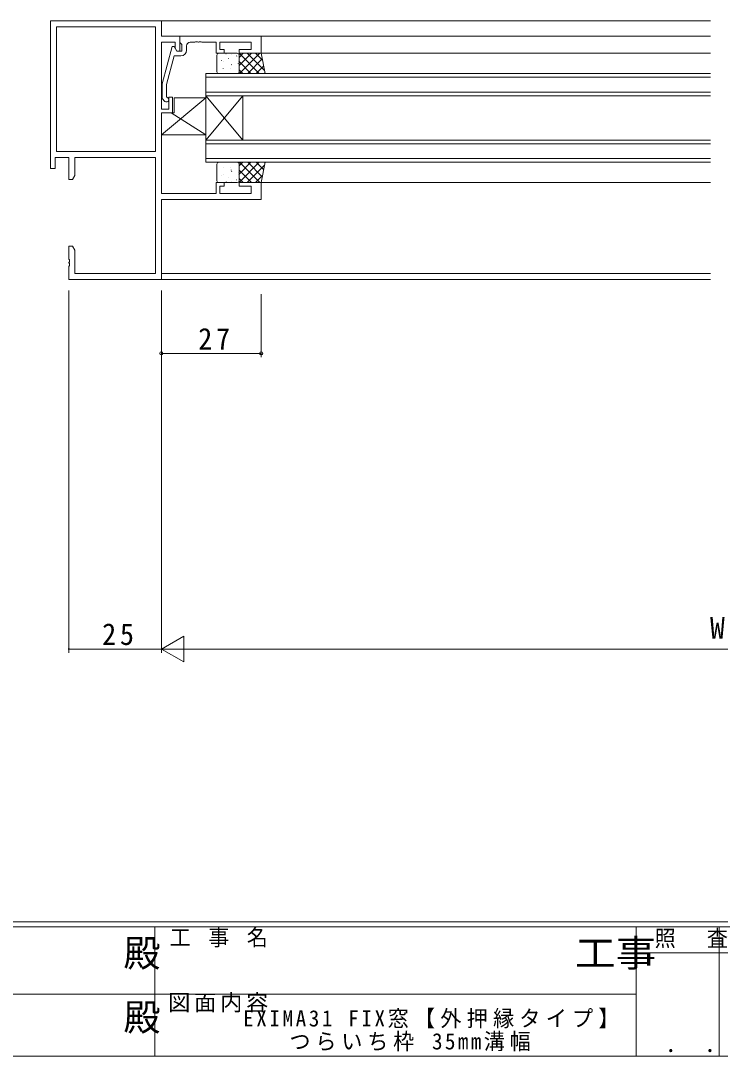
# Model space of a CAD drawing. Units: millimetres, scale not verified. Extents: x -594 to 199, y -420 to 144.
# Drawn here: x -242.5 to -53.3, y -420 to -139.8 of the extents above; entities that cross this region are included whole.
import ezdxf
from ezdxf.enums import TextEntityAlignment as Align

# ---------------------------------------------------------------- set-up
doc = ezdxf.new("R2010")
doc.units = ezdxf.units.MM
doc.header["$LTSCALE"] = 2
for name, color, linetype, lineweight in [('0-1_YKK_ZWAK', 7, 'Continuous', 9), ('0-3_YKK_11', 7, 'Continuous', 9), ('0-4_YKK_12', 2, 'Continuous', 9), ('0-5_YKK_13', 4, 'Continuous', 9), ('0-6_YKK_D', 6, 'Continuous', 9)]:
    doc.layers.add(name, color=color, linetype=linetype, lineweight=lineweight)
doc.layers.add('0-2_USER1', color=7, linetype='Continuous')
doc.styles.add('ＭＳ ゴシック', font='')
doc.styles.get('ＭＳ ゴシック').set_extended_font_data('MS Gothic')

msp = doc.modelspace()

# ---------------------------------------------------------------- linework, layer by layer
at = {"layer": '0-1_YKK_ZWAK'}
for p, q in [((178.8, -383.6), (-591.2, -383.6)), ((141, -385), (-591.2, -385)), ((-206.2, -385), (-206.2, -420)), ((-76, -385), (-76, -420)), ((-53.6, -385), (-53.6, -420)), ((-7.816, -391.999), (-76, -391.999)), ((-333.6, -403.199), (-204.8, -403.199)), ((-204.8, -403.199), (-76, -403.199)), ((-591.2, -420), (141, -420))]:
    msp.add_line(p, q, dxfattribs=at)
at = {"layer": '0-3_YKK_11'}
for p, q in [((-204.435, -139.81), (-234.435, -139.81)), ((-234.435, -139.81), (-234.435, -179.81)), ((-204.435, -144.01), (-204.435, -139.81)), ((-232.805, -141.44), (-232.805, -175.18)), ((-206.065, -141.44), (-232.805, -141.44)), ((-206.065, -175.18), (-206.065, -141.44)), ((-206.065, -175.18), (-206.065, -141.44)), ((-199.435, -144.01), (-204.435, -144.01)), ((-204.435, -145.64), (-200.735, -145.64)), ((-204.435, -163.71), (-204.435, -145.64)), ((-200.735, -145.64), (-200.735, -147.144)), ((-199.435, -145.71), (-199.435, -144.01)), ((-199.435, -144.01), (-177.435, -144.01)), ((-199.435, -148.01), (-199.435, -144.01)), ((-195.394, -145.64), (-196.635, -145.64)), ((-195.21, -145.52), (-195.394, -145.64)), ((-194.66, -145.52), (-195.21, -145.52)), ((-194.477, -145.64), (-194.66, -145.52)), ((-194.394, -145.64), (-194.477, -145.64)), ((-194.21, -145.52), (-194.394, -145.64)), ((-193.66, -145.52), (-194.21, -145.52)), ((-193.477, -145.64), (-193.66, -145.52)), ((-189.635, -145.64), (-193.477, -145.64)), ((-189.635, -148.61), (-189.635, -145.64)), ((-188.635, -145.64), (-188.635, -147.61)), ((-180.135, -145.64), (-188.635, -145.64)), ((-180.135, -147.61), (-180.135, -145.64)), ((-177.435, -144.01), (-177.435, -148.61)), ((-204.235, -156.913), (-201.528, -146.81)), ((-201.528, -146.81), (-200.928, -146.81)), ((-200.928, -146.81), (-200.235, -148.01)), ((-200.735, -147.144), (-200.235, -148.01)), ((-200.235, -148.01), (-198.935, -148.01)), ((-200.235, -148.01), (-199.435, -148.01)), ((-199.135, -146.01), (-199.435, -145.71)), ((-198.935, -146.21), (-199.135, -146.01)), ((-198.935, -148.01), (-198.935, -146.21)), ((-197.635, -146.64), (-197.635, -147.81)), ((-188.635, -147.61), (-187.435, -147.61)), ((-187.435, -147.61), (-187.435, -148.61)), ((-183.435, -147.61), (-180.135, -147.61)), ((-183.435, -148.61), (-183.435, -147.61)), ((-200.956, -149.31), (-203.035, -157.071)), ((-199.135, -149.31), (-200.956, -149.31)), ((-187.435, -148.61), (-189.635, -148.61)), ((-177.435, -148.61), (-183.435, -148.61)), ((-204.235, -160.859), (-204.235, -156.913)), ((-203.035, -157.071), (-203.035, -160.362)), ((-203.46, -161.634), (-204.235, -160.859)), ((-203.035, -160.362), (-202.611, -160.786)), ((-202.435, -160.51), (-202.435, -163.71)), ((-201.435, -160.51), (-202.435, -160.51)), ((-201.435, -164.71), (-201.435, -160.51)), ((-202.435, -163.71), (-204.435, -163.71)), ((-204.435, -164.71), (-201.435, -164.71)), ((-204.435, -186.58), (-204.435, -164.71)), ((-232.805, -175.18), (-206.065, -175.18)), ((-233.135, -176.81), (-229.435, -176.81)), ((-233.135, -179.81), (-233.135, -176.81)), ((-229.435, -176.81), (-229.435, -182.81)), ((-227.805, -176.81), (-206.065, -176.81)), ((-227.805, -181.719), (-227.805, -176.81)), ((-206.065, -176.81), (-206.065, -208.18)), ((-234.435, -179.81), (-233.135, -179.81)), ((-228.435, -182.81), (-227.805, -181.719)), ((-229.435, -182.81), (-228.435, -182.81)), ((-189.635, -183.61), (-189.635, -186.58)), ((-187.435, -183.61), (-189.635, -183.61)), ((-188.635, -184.61), (-187.435, -184.61)), ((-188.635, -186.58), (-188.635, -184.61)), ((-187.435, -184.61), (-187.435, -183.61)), ((-183.435, -183.61), (-183.435, -184.61)), ((-177.435, -183.61), (-183.435, -183.61)), ((-183.435, -184.61), (-180.135, -184.61)), ((-180.135, -184.61), (-180.135, -186.58)), ((-177.435, -188.21), (-177.435, -183.61)), ((-189.635, -186.58), (-204.435, -186.58)), ((-180.135, -186.58), (-188.635, -186.58)), ((-204.435, -188.21), (-177.435, -188.21)), ((-204.435, -209.81), (-204.435, -188.21)), ((-229.435, -200.81), (-229.435, -204.352)), ((-228.435, -200.81), (-229.435, -200.81)), ((-227.805, -201.901), (-228.435, -200.81)), ((-229.435, -204.352), (-229.315, -204.535)), ((-229.315, -204.535), (-229.315, -205.085)), ((-227.805, -208.18), (-227.805, -201.901)), ((-229.315, -205.085), (-229.435, -205.268)), ((-229.435, -205.268), (-229.435, -205.352)), ((-229.435, -205.352), (-229.315, -205.535)), ((-229.315, -206.085), (-229.435, -206.268)), ((-229.435, -206.268), (-229.435, -209.81)), ((-229.315, -205.535), (-229.315, -206.085)), ((-229.435, -209.81), (-204.435, -209.81)), ((-206.065, -208.18), (-227.805, -208.18))]:
    msp.add_line(p, q, dxfattribs=at)
for centre, radius, start, end in [((-196.635, -146.64), 1, 90, 179.99998), ((-199.135, -147.81), 1.5, 270, 359.99998), ((-203.035, -161.21), 0.6, 224.99998, 45)]:
    msp.add_arc(centre, radius, start, end, dxfattribs=at)
at = {"layer": '0-4_YKK_12'}
for p, q in [((-55.935, -139.81), (-204.435, -139.81)), ((-55.935, -144.01), (-177.735, -144.01)), ((-55.935, -148.61), (-177.935, -148.61)), ((-192.435, -154.11), (-55.935, -154.11)), ((-192.435, -160.11), (-192.435, -154.11)), ((-192.435, -155.11), (-55.935, -155.11)), ((-192.435, -159.11), (-55.935, -159.11)), ((-192.435, -160.11), (-55.935, -160.11)), ((-192.435, -160.11), (-192.435, -172.11)), ((-192.435, -160.11), (-182.435, -172.11)), ((-192.435, -172.11), (-182.435, -160.11)), ((-182.435, -160.11), (-182.435, -172.11)), ((-192.435, -172.11), (-55.935, -172.11)), ((-192.435, -178.11), (-192.435, -172.11)), ((-192.435, -173.11), (-55.935, -173.11)), ((-192.435, -177.11), (-55.935, -177.11)), ((-192.435, -178.11), (-55.935, -178.11)), ((-55.935, -183.61), (-177.735, -183.61)), ((-55.935, -209.81), (-204.735, -209.81)), ((-55.935, -208.18), (-204.435, -208.18))]:
    msp.add_line(p, q, dxfattribs=at)
at = {"layer": '0-5_YKK_13'}
for p, q in [((-189.434, -153.61), (-189.434, -149.11)), ((-188.934, -148.61), (-183.934, -148.61)), ((-188.137, -150.579), (-188.161, -150.623)), ((-187.717, -150.893), (-187.724, -150.9)), ((-186.926, -148.746), (-187.015, -148.793)), ((-186.247, -149.988), (-186.271, -150.032)), ((-185.512, -148.918), (-185.519, -148.925)), ((-184.055, -149.345), (-184.079, -149.389)), ((-183.529, -150.737), (-183.537, -150.744)), ((-182.318, -148.61), (-183.434, -149.727)), ((-180.073, -148.61), (-183.434, -151.972)), ((-183.434, -148.61), (-183.434, -154.11)), ((-177.435, -148.61), (-183.434, -148.61)), ((-177.955, -154.11), (-183.434, -148.631)), ((-183.434, -149.11), (-183.434, -153.61)), ((-180.2, -154.11), (-183.434, -150.876)), ((-177.828, -148.61), (-183.328, -154.11)), ((-176.514, -153.307), (-181.21, -148.61)), ((-177.131, -150.158), (-181.083, -154.11)), ((-177.061, -150.514), (-178.965, -148.61)), ((-176.356, -154.11), (-177.435, -148.61)), ((-187.704, -152.656), (-187.728, -152.7)), ((-185.697, -152.679), (-185.704, -152.686)), ((-185.513, -152.013), (-185.537, -152.056)), ((-185.402, -151.636), (-185.49, -151.682)), ((-183.623, -151.421), (-183.647, -151.465)), ((-182.445, -154.11), (-183.434, -153.121)), ((-176.763, -152.035), (-178.837, -154.11)), ((-176.395, -153.913), (-176.592, -154.11)), ((-183.934, -154.11), (-188.934, -154.11)), ((-183.434, -154.11), (-176.435, -154.11)), ((-204.435, -170.71), (-192.435, -160.71)), ((-200.935, -160.71), (-200.935, -164.71)), ((-192.435, -160.71), (-200.935, -160.71)), ((-192.435, -170.71), (-192.435, -160.71)), ((-204.435, -164.71), (-204.435, -170.71)), ((-200.935, -164.71), (-204.435, -164.71)), ((-201.769, -164.71), (-192.435, -170.71)), ((-204.435, -170.71), (-192.435, -170.71)), ((-189.435, -178.61), (-189.435, -183.11)), ((-183.935, -178.11), (-188.935, -178.11)), ((-182.446, -178.11), (-183.435, -179.099)), ((-180.201, -178.11), (-183.435, -181.344)), ((-177.956, -178.11), (-183.435, -183.589)), ((-183.435, -178.11), (-176.435, -178.11)), ((-183.435, -183.61), (-183.435, -178.11)), ((-183.435, -183.11), (-183.435, -178.61)), ((-177.828, -183.61), (-183.328, -178.11)), ((-176.514, -178.914), (-181.211, -183.61)), ((-177.132, -182.062), (-181.083, -178.11)), ((-176.764, -180.185), (-178.838, -178.11)), ((-176.357, -178.11), (-177.435, -183.61)), ((-176.396, -178.308), (-176.593, -178.11)), ((-188.137, -181.641), (-188.161, -181.597)), ((-187.705, -179.565), (-187.729, -179.521)), ((-187.718, -181.327), (-187.725, -181.321)), ((-185.698, -179.541), (-185.705, -179.535)), ((-185.513, -180.208), (-185.537, -180.164)), ((-185.402, -180.584), (-185.491, -180.538)), ((-183.624, -180.799), (-183.648, -180.755)), ((-183.53, -181.483), (-183.538, -181.476)), ((-180.073, -183.61), (-183.435, -180.248)), ((-177.062, -181.706), (-178.966, -183.61)), ((-188.935, -183.61), (-183.935, -183.61)), ((-186.927, -183.474), (-187.015, -183.427)), ((-186.248, -182.232), (-186.271, -182.189)), ((-185.513, -183.302), (-185.52, -183.296)), ((-184.056, -182.876), (-184.08, -182.832)), ((-182.319, -183.61), (-183.435, -182.493)), ((-177.435, -183.61), (-183.435, -183.61))]:
    msp.add_line(p, q, dxfattribs=at)
for centre, start, end in [((-188.934, -149.11), 90, 180), ((-183.934, -149.11), 0, 90), ((-188.934, -153.61), 180, 270), ((-183.934, -153.61), 270, 0), ((-188.935, -178.61), 90, 180), ((-183.935, -178.61), 0, 90), ((-188.935, -183.11), 180, 270), ((-183.935, -183.11), 270, 0)]:
    msp.add_arc(centre, 0.5, start, end, dxfattribs=at)
at = {"layer": '0-6_YKK_D'}
for p, q in [((-229.433, -212.81), (-229.433, -310.81)), ((-204.433, -212.81), (-204.433, -310.81)), ((-204.433, -212.81), (-204.433, -310.81)), ((-204.435, -213.81), (-204.435, -230.81)), ((-177.435, -213.81), (-177.435, -230.81)), ((-204.435, -229.81), (-177.435, -229.81)), ((-204.433, -309.81), (-198.371, -306.31)), ((-198.371, -313.31), (-198.371, -306.31)), ((-204.433, -309.81), (-229.433, -309.81)), ((-204.433, -309.81), (-192.309, -309.81)), ((-204.433, -309.81), (-198.371, -313.31)), ((-197.433, -309.81), (88.567, -309.81))]:
    msp.add_line(p, q, dxfattribs=at)
for centre in [(-204.435, -229.81), (-177.435, -229.81)]:
    msp.add_circle(centre, 0.425, dxfattribs=at)
for start, end in [(0, 180), (180, 0)]:
    msp.add_arc((-229.433, -309.81), 0.106, start, end, dxfattribs=at)

# ---------------------------------------------------------------- texts
at = {"layer": '0-1_YKK_ZWAK', "color": 3, "style": 'ＭＳ ゴシック'}
for p in [(-214.682, -397.956), (-214.682, -415.278)]:
    msp.add_text('殿', height=7.331, dxfattribs=at).set_placement(p, align=Align.BOTTOM_LEFT)
at = {"layer": '0-1_YKK_ZWAK', "color": 3, "style": 'ＭＳ ゴシック', "width": 1.1}
msp.add_text('工事', height=7.331, dxfattribs=at).set_placement((-92.569, -397.956), align=Align.BOTTOM_LEFT)
at = {"layer": '0-1_YKK_ZWAK', "char_height": 4.399, "attachment_point": 7, "style": 'ＭＳ ゴシック'}
for s, insert in [('\\T1.22;\\W0.95;工\\~事\\~名', (-202.188, -390.533)), ('\\T1.24;\\W0.95;照\\~\\~査', (-71.011, -390.78)), ('\\T1.17;図面内容', (-202.583, -408.148)), ('\\T1.24;\\W0.95;\\~．\\~．', (-71.545, -418.946))]:
    msp.add_mtext(s, dxfattribs=dict(at, insert=insert))
at = {"layer": '0-2_USER1', "char_height": 4.399, "attachment_point": 7, "style": 'ＭＳ ゴシック'}
for s, insert in [('\\T1.25;\\W0.95;EXIMA31\\~FIX窓【外押縁タイプ】\\~', (-182.323, -412.449)), ('\\T1.23;\\W0.95;つらいち枠\\~35mm溝幅\\~', (-169.783, -418.625))]:
    msp.add_mtext(s, dxfattribs=dict(at, insert=insert))
at = {"layer": '0-6_YKK_D', "color": 7, "style": 'ＭＳ ゴシック'}
msp.add_text('W', height=5.865, dxfattribs=at).set_placement((-56.033, -308.81), align=Align.BOTTOM_LEFT)
at = {"layer": '0-6_YKK_D', "color": 7, "char_height": 5.865, "attachment_point": 7, "style": 'ＭＳ ゴシック'}
for s, insert in [('\\T1.27;\\W0.95;27', (-194.455, -228.81)), ('\\T1.27;\\W0.95;25', (-220.453, -308.81))]:
    msp.add_mtext(s, dxfattribs=dict(at, insert=insert))

doc.saveas('drawing.dxf')
